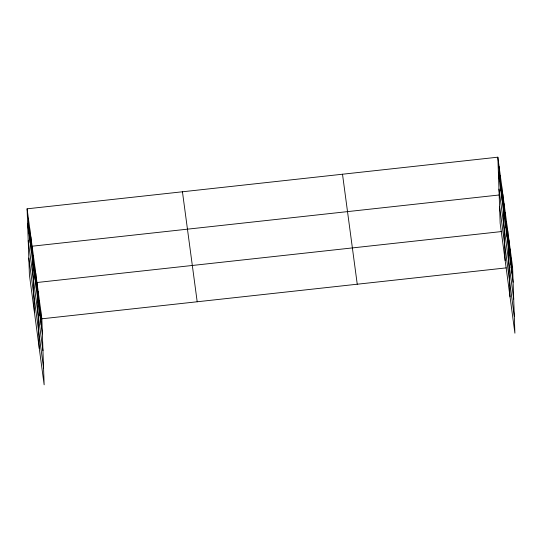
<?xml version="1.0" encoding="UTF-8"?>
<svg xmlns="http://www.w3.org/2000/svg" width="542" height="542" viewBox="0 0 542 542"><rect width="100%" height="100%" fill="white"/><g stroke="black" fill="none" stroke-linecap="round" stroke-linejoin="round"><path stroke-width="0.81" d="M27.1 208.819L41.849 318.804L44.153 384.813L29.403 274.821L27.1 208.819L497.847 157.187L512.596 267.179L514.9 333.181L500.151 223.196L497.847 157.187M499.69 194.93L32.114 246.21L34.417 312.219M501.275 194.761L502.861 194.585L505.164 260.587M501.391 231.576L36.978 282.511L39.288 348.513M506.14 231.055L507.725 230.878L510.036 296.887M41.849 318.804L506.255 267.877M511.011 267.355L512.596 267.179M498.376 172.254L513.118 282.247M498.958 189.063L513.708 299.055M499.568 206.387L514.311 316.372M342.503 174.226L357.246 284.218M182.444 191.78L197.193 301.772M27.628 223.887L42.371 333.879M28.211 240.695L42.96 350.688M28.821 258.012L43.563 368.004M511.377 258.107L511.905 273.175M510.164 249.029L510.686 264.096M508.945 239.957L509.473 255.025M506.513 221.807L507.041 236.874M505.293 212.735L505.822 227.803M504.08 203.657L504.602 218.731M501.607 185.235L502.136 200.303M500.354 175.886L500.883 190.953M499.101 166.536L499.629 181.604M40.63 309.733L41.158 324.8M39.417 300.661L39.939 315.729M38.197 291.582L38.726 306.657M35.765 273.439L36.294 288.507M34.546 264.361L35.074 279.428M33.333 255.289L33.855 270.356M30.86 236.868L31.389 251.935M29.607 227.518L30.135 242.586M28.353 218.169L28.882 233.236"/></g></svg>
